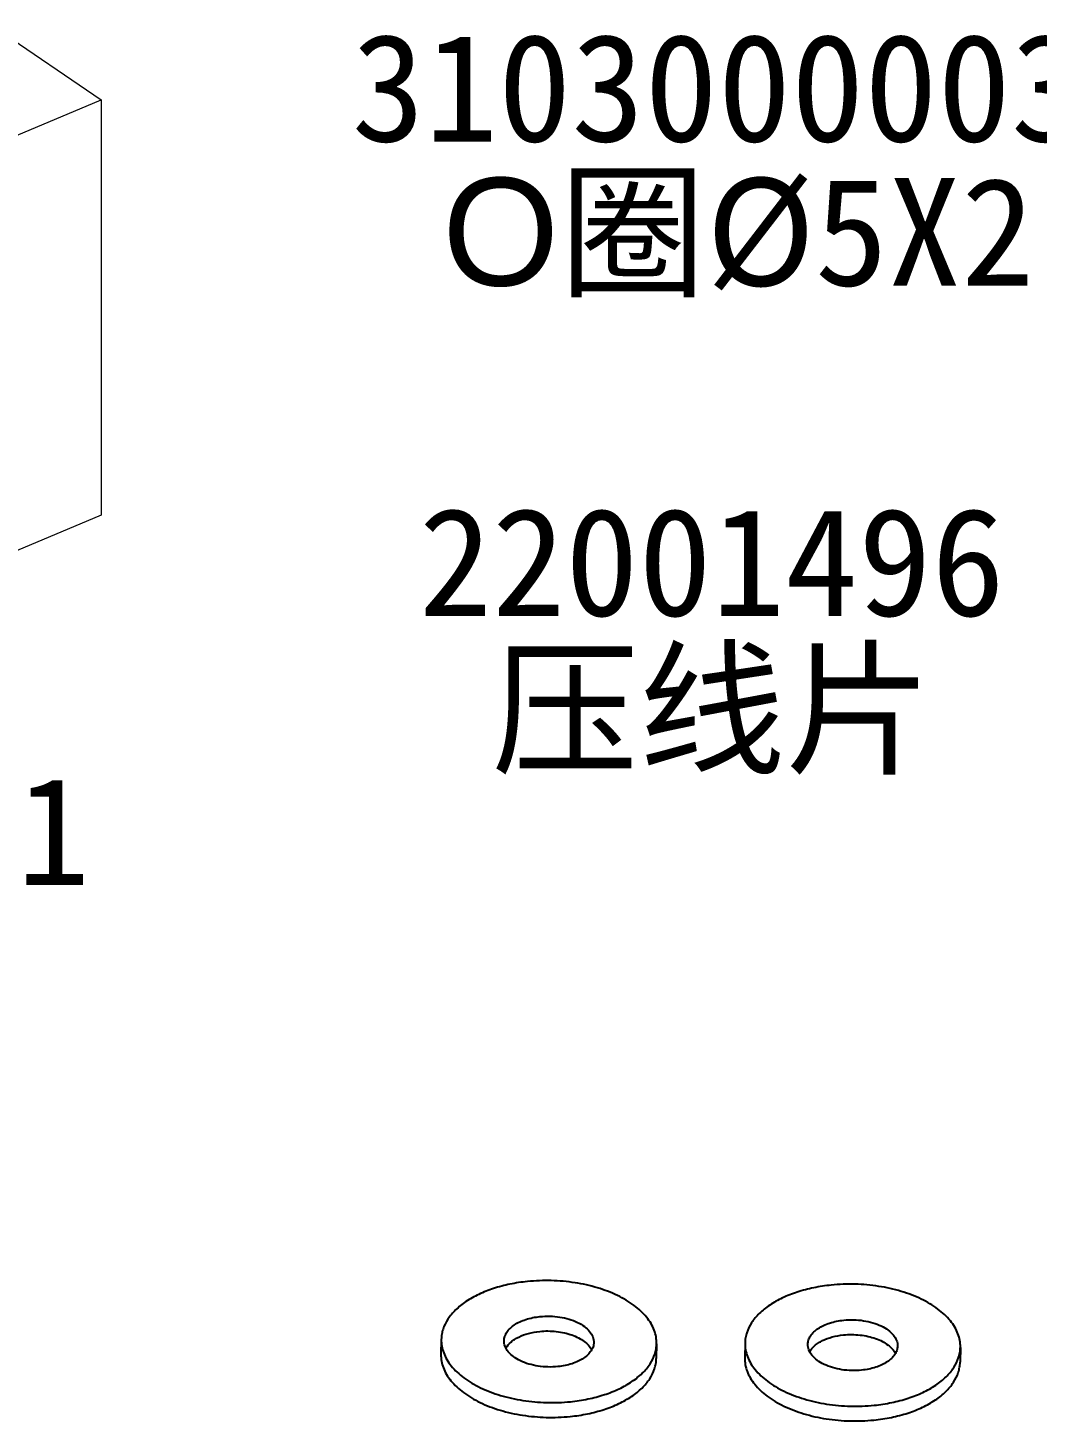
# Model space of a CAD drawing. Header units: millimetres. Extents: x 0 to 549, y 0 to 190.
# Drawn here: x 124.78 to 152.9, y 38.69 to 77.49 of the extents above; entities that cross this region are included whole.
import ezdxf

# ---------------------------------------------------------------- set-up
doc = ezdxf.new("R2010")
doc.units = ezdxf.units.MM
doc.layers.add('02___PRT_ALL_AXES', color=7, linetype='Continuous')
doc.styles.get("Standard").update_dxf_attribs({"font": 'SimSun.ttf'})

msp = doc.modelspace()

# ---------------------------------------------------------------- linework, layer by layer
at = {"lineweight": 13}
for p, q in [((123.281, 77.889), (126.825, 75.483)), ((120.806, 72.943), (126.825, 75.483)), ((126.825, 75.483), (126.825, 63.921)), ((126.825, 63.921), (120.806, 61.381))]:
    msp.add_line(p, q, dxfattribs=at)
at = {"layer": '02___PRT_ALL_AXES', "color": 7, "linetype": 'Continuous'}
for p, q in [((136.301, 40.965), (136.293, 40.552)), ((142.3, 40.843), (142.291, 40.431)), ((144.764, 40.865), (144.756, 40.453)), ((150.763, 40.744), (150.755, 40.332))]:
    msp.add_line(p, q, dxfattribs=at)
for points, knots in [([(138.701, 42.577), (138.538, 42.56), (138.219, 42.512), (137.763, 42.393), (137.351, 42.232), (136.993, 42.033), (136.699, 41.802), (136.478, 41.542), (136.36, 41.304), (136.311, 41.11), (136.302, 41.013), (136.301, 40.965)], [0, 0, 0, 0, 0.158058, 0.309289, 0.451249, 0.582134, 0.701102, 0.808619, 0.906837, 0.953766, 1, 1, 1, 1]), ([(142.3, 40.843), (142.301, 40.907), (142.291, 41.035), (142.238, 41.225), (142.148, 41.41), (141.975, 41.656), (141.668, 41.937), (141.201, 42.21), (140.643, 42.42), (140.022, 42.557), (139.366, 42.615), (138.922, 42.599), (138.701, 42.577)], [0, 0, 0, 0, 0.043235, 0.087576, 0.133997, 0.183255, 0.291867, 0.415047, 0.551303, 0.697286, 0.848521, 1, 1, 1, 1]), ([(147.165, 42.477), (147.001, 42.46), (146.682, 42.412), (146.226, 42.294), (145.814, 42.133), (145.456, 41.934), (145.162, 41.702), (144.941, 41.443), (144.823, 41.204), (144.774, 41.01), (144.765, 40.913), (144.764, 40.865)], [0, 0, 0, 0, 0.158058, 0.309289, 0.451249, 0.582134, 0.701102, 0.808619, 0.906837, 0.953766, 1, 1, 1, 1]), ([(150.763, 40.744), (150.764, 40.807), (150.754, 40.936), (150.701, 41.126), (150.611, 41.311), (150.438, 41.556), (150.131, 41.837), (149.664, 42.11), (149.106, 42.32), (148.485, 42.458), (147.829, 42.516), (147.385, 42.5), (147.165, 42.477)], [0, 0, 0, 0, 0.043235, 0.087576, 0.133997, 0.183255, 0.291867, 0.415047, 0.551303, 0.697286, 0.848521, 1, 1, 1, 1]), ([(138.051, 40.929), (138.052, 40.969), (138.066, 41.053), (138.125, 41.17), (138.217, 41.278), (138.339, 41.375), (138.488, 41.457), (138.724, 41.549), (138.918, 41.587), (139.051, 41.601)], [0, 0, 0, 0, 0.092974, 0.191258, 0.298848, 0.417897, 0.548872, 0.690928, 1, 1, 1, 1]), ([(139.051, 41.601), (139.143, 41.61), (139.328, 41.617), (139.601, 41.593), (139.86, 41.536), (140.092, 41.448), (140.287, 41.334), (140.436, 41.198), (140.516, 41.067), (140.546, 40.959), (140.551, 40.905), (140.55, 40.879)], [0, 0, 0, 0, 0.151527, 0.302801, 0.44883, 0.585128, 0.708345, 0.816993, 0.912398, 0.956752, 1, 1, 1, 1]), ([(147.514, 41.501), (147.606, 41.511), (147.791, 41.517), (148.064, 41.493), (148.323, 41.436), (148.555, 41.349), (148.75, 41.235), (148.899, 41.099), (148.979, 40.967), (149.01, 40.859), (149.014, 40.806), (149.013, 40.779)], [0, 0, 0, 0, 0.151527, 0.302801, 0.44883, 0.585128, 0.708345, 0.816993, 0.912398, 0.956752, 1, 1, 1, 1]), ([(138.103, 40.726), (138.139, 40.789), (138.217, 40.876), (138.345, 40.97), (138.504, 41.059), (138.737, 41.143), (138.938, 41.178), (139.043, 41.189)], [0, 0, 0, 0, 0.202137, 0.316097, 0.438742, 0.707391, 1, 1, 1, 1]), ([(139.043, 41.189), (139.196, 41.204), (139.429, 41.203), (139.728, 41.153), (139.937, 41.094), (140.124, 41.014), (140.325, 40.891), (140.446, 40.765), (140.493, 40.671)], [0, 0, 0, 0, 0.28693, 0.427937, 0.562876, 0.689039, 0.804461, 1, 1, 1, 1]), ([(146.514, 40.83), (146.515, 40.87), (146.529, 40.953), (146.588, 41.07), (146.68, 41.179), (146.802, 41.275), (146.951, 41.358), (147.187, 41.45), (147.381, 41.488), (147.514, 41.501)], [0, 0, 0, 0, 0.092974, 0.191258, 0.298848, 0.417897, 0.548872, 0.690928, 1, 1, 1, 1]), ([(136.301, 40.965), (136.3, 40.901), (136.31, 40.773), (136.363, 40.583), (136.453, 40.397), (136.626, 40.152), (136.933, 39.871), (137.4, 39.598), (137.958, 39.388), (138.579, 39.251), (139.235, 39.193), (139.679, 39.209), (139.899, 39.231)], [0, 0, 0, 0, 0.043235, 0.087576, 0.133997, 0.183255, 0.291867, 0.415047, 0.551303, 0.697286, 0.848521, 1, 1, 1, 1]), ([(139.55, 40.207), (139.458, 40.198), (139.273, 40.191), (139, 40.215), (138.741, 40.272), (138.509, 40.36), (138.314, 40.474), (138.165, 40.609), (138.085, 40.741), (138.054, 40.849), (138.05, 40.903), (138.051, 40.929)], [0, 0, 0, 0, 0.151527, 0.302801, 0.44883, 0.585128, 0.708345, 0.816993, 0.912398, 0.956752, 1, 1, 1, 1]), ([(140.55, 40.879), (140.549, 40.838), (140.535, 40.755), (140.476, 40.638), (140.384, 40.53), (140.262, 40.433), (140.113, 40.351), (139.877, 40.259), (139.683, 40.221), (139.55, 40.207)], [0, 0, 0, 0, 0.092974, 0.191258, 0.298848, 0.417897, 0.548872, 0.690928, 1, 1, 1, 1]), ([(139.899, 39.231), (140.063, 39.248), (140.382, 39.296), (140.838, 39.415), (141.25, 39.576), (141.608, 39.774), (141.902, 40.006), (142.123, 40.266), (142.241, 40.504), (142.29, 40.698), (142.299, 40.795), (142.3, 40.843)], [0, 0, 0, 0, 0.158058, 0.309289, 0.451249, 0.582134, 0.701102, 0.808619, 0.906837, 0.953766, 1, 1, 1, 1]), ([(144.764, 40.865), (144.763, 40.802), (144.773, 40.673), (144.826, 40.483), (144.916, 40.298), (145.089, 40.053), (145.396, 39.772), (145.863, 39.498), (146.421, 39.289), (147.042, 39.151), (147.698, 39.093), (148.142, 39.109), (148.363, 39.132)], [0, 0, 0, 0, 0.043235, 0.087576, 0.133997, 0.183255, 0.291867, 0.415047, 0.551303, 0.697286, 0.848521, 1, 1, 1, 1]), ([(148.013, 40.108), (147.921, 40.098), (147.736, 40.091), (147.463, 40.116), (147.204, 40.173), (146.972, 40.26), (146.777, 40.374), (146.628, 40.51), (146.548, 40.642), (146.518, 40.75), (146.513, 40.803), (146.514, 40.83)], [0, 0, 0, 0, 0.151527, 0.302801, 0.44883, 0.585128, 0.708345, 0.816993, 0.912398, 0.956752, 1, 1, 1, 1]), ([(146.566, 40.626), (146.602, 40.689), (146.68, 40.776), (146.808, 40.87), (146.967, 40.959), (147.201, 41.043), (147.401, 41.079), (147.506, 41.089)], [0, 0, 0, 0, 0.202137, 0.316097, 0.438742, 0.707391, 1, 1, 1, 1]), ([(147.506, 41.089), (147.659, 41.105), (147.892, 41.104), (148.191, 41.054), (148.4, 40.995), (148.587, 40.914), (148.788, 40.791), (148.909, 40.665), (148.956, 40.571)], [0, 0, 0, 0, 0.28693, 0.427937, 0.562876, 0.689039, 0.804461, 1, 1, 1, 1]), ([(149.013, 40.779), (149.012, 40.739), (148.998, 40.656), (148.939, 40.539), (148.847, 40.43), (148.725, 40.334), (148.576, 40.251), (148.34, 40.159), (148.146, 40.121), (148.013, 40.108)], [0, 0, 0, 0, 0.092974, 0.191258, 0.298848, 0.417897, 0.548872, 0.690928, 1, 1, 1, 1]), ([(148.363, 39.132), (148.526, 39.148), (148.845, 39.197), (149.301, 39.315), (149.713, 39.476), (150.071, 39.675), (150.365, 39.907), (150.586, 40.166), (150.704, 40.405), (150.753, 40.599), (150.762, 40.696), (150.763, 40.744)], [0, 0, 0, 0, 0.158058, 0.309289, 0.451249, 0.582134, 0.701102, 0.808619, 0.906837, 0.953766, 1, 1, 1, 1]), ([(136.293, 40.552), (136.291, 40.489), (136.302, 40.36), (136.355, 40.171), (136.445, 39.985), (136.617, 39.74), (136.924, 39.459), (137.392, 39.186), (137.949, 38.976), (138.571, 38.839), (139.226, 38.781), (139.671, 38.797), (139.891, 38.819)], [0, 0, 0, 0, 0.043235, 0.087576, 0.133997, 0.183255, 0.291867, 0.415047, 0.551303, 0.697286, 0.848521, 1, 1, 1, 1]), ([(139.891, 38.819), (140.055, 38.836), (140.374, 38.884), (140.829, 39.003), (141.242, 39.164), (141.6, 39.362), (141.893, 39.594), (142.114, 39.854), (142.233, 40.092), (142.281, 40.286), (142.291, 40.383), (142.291, 40.431)], [0, 0, 0, 0, 0.158058, 0.309289, 0.451249, 0.582134, 0.701102, 0.808619, 0.906837, 0.953766, 1, 1, 1, 1]), ([(144.756, 40.453), (144.755, 40.39), (144.765, 40.261), (144.818, 40.071), (144.908, 39.886), (145.081, 39.64), (145.387, 39.359), (145.855, 39.086), (146.412, 38.876), (147.034, 38.739), (147.69, 38.681), (148.134, 38.697), (148.354, 38.72)], [0, 0, 0, 0, 0.043235, 0.087576, 0.133997, 0.183255, 0.291867, 0.415047, 0.551303, 0.697286, 0.848521, 1, 1, 1, 1]), ([(148.354, 38.72), (148.518, 38.736), (148.837, 38.785), (149.292, 38.903), (149.705, 39.064), (150.063, 39.263), (150.357, 39.495), (150.577, 39.754), (150.696, 39.993), (150.744, 40.187), (150.754, 40.284), (150.755, 40.332)], [0, 0, 0, 0, 0.158058, 0.309289, 0.451249, 0.582134, 0.701102, 0.808619, 0.906837, 0.953766, 1, 1, 1, 1])]:
    msp.add_open_spline(points, degree=3, knots=knots, dxfattribs=at)

# ---------------------------------------------------------------- texts
at = {"char_height": 3, "width": 35.50176, "attachment_point": 1}
for s, insert in [('3103000003', (133.802, 77.321)), ('{\\fArial|b0|i0|c0|p32;O}圈%%C5X2', (136.327, 73.308)), ('22001496', (135.673, 64.113)), ('压线片', (137.701, 60.021))]:
    msp.add_mtext(s, dxfattribs=dict(at, insert=insert))
at = {"color": 1, "insert": (106.105, 56.617), "char_height": 3, "width": 35.50176, "attachment_point": 1}
msp.add_mtext('3105024381', dxfattribs=at)

doc.saveas('drawing.dxf')
